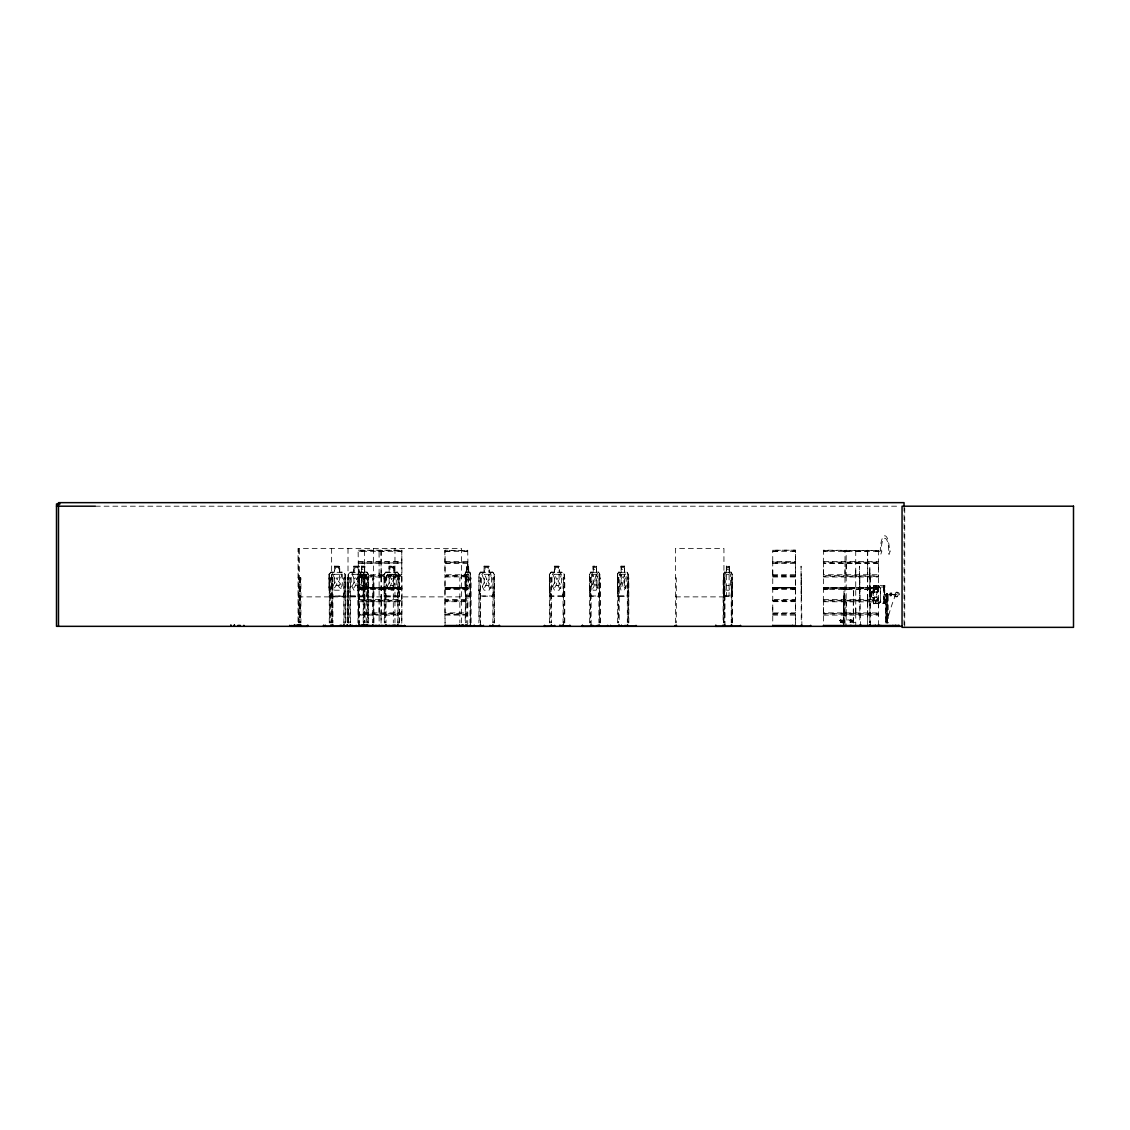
<?xml version="1.0" encoding="UTF-8"?>
<svg xmlns="http://www.w3.org/2000/svg" width="1130" height="1130" viewBox="0 0 1130 1130"><rect width="100%" height="100%" fill="white"/><g stroke="black" fill="none" stroke-linecap="round" stroke-linejoin="round"><path stroke-width="0.75" stroke-dasharray="5 3.75" d="M358.408 607.304L358.323 613.392M358.408 569.181L358.182 575.58L401.927 575.523M379.129 607.304L379.129 625.54M379.115 612.997L379.129 569.181M381.29 600.609L381.036 625.54M381.078 550.649L381.29 600.426M467.721 607.304L467.947 600.312L444.895 600.256L444.938 576.272L468.004 575.876L444.895 575.523L444.938 562.909L468.004 562.5L444.895 562.147L444.825 550.338L467.764 550.593M467.721 569.181L467.919 562.782M772.751 607.304L772.751 625.54M772.567 600.27L795.577 600.256L795.393 612.856L772.751 612.926L772.751 569.181M823.53 607.304L823.53 625.54M823.53 569.181L823.304 575.58L878.646 575.933M839.449 620.808C848.291 619.65 839.138 621.302 841.822 620.059M842.952 622.093L842.952 622.884L842.528 622.107M843.489 624.48L843.46 596.16L843.743 597.657M843.743 624.48L844.336 590.298M843.983 622.333L843.955 590.298M845.028 625.54L845.028 607.304M844.943 599.945L845.028 569.181M846.158 607.304L846.186 574.746M846.158 569.181L846.158 550.155M852.783 620.667L852.783 621.006C852.924 619.466 852.571 621.076 852.853 621.161C837.259 619.169 857.162 619.819 852.543 621.246M853.348 622.333L853.701 590.298M855.763 612.997L855.763 607.304M855.707 575.085L855.763 569.181M867.699 550.649L867.656 625.54M878.391 607.304L878.617 600.312L823.332 600.256L823.488 576.597M878.391 569.181L878.617 562.203L823.332 562.147L823.488 550.155L878.476 550.635M843.319 622.701L840.438 622.475L845.819 622.376M843.7 598.18L843.715 596.16M850.141 620.469L850.141 621.006M850.65 620.808L850.721 619.89L851.003 621.189M840.692 619.989L840.692 620.116M841.285 621.161L841.412 620.003L842.373 621.26M842.881 622.828L841.652 622.009L841.666 622.757M843.121 621.105L843.234 620.144M843.333 620.186L843.489 621.373L843.489 620.356M870.001 590.213L869.973 596.174L869.606 590.213M869.733 585.439L869.775 596.174L869.634 585.439M840.706 620.469L840.706 620.271M850.721 621.161L851.102 620.102M869.803 574.337L869.62 572.119L870.001 574.308M445.05 588.758L467.693 587.939L467.764 588.758M401.786 574.817L358.38 574.746L358.139 550.338L401.969 550.451M358.408 561.441L401.772 561.384L401.913 550.254M401.757 550.155L401.955 576.229L358.21 576.229L358.182 600.312L401.927 600.27M379.101 574.746L379.087 550.649M381.036 576.992L381.05 599.493M381.05 601.739L381.05 612.856M445.065 561.441L445.121 550.183L467.764 550.649M467.721 625.54L467.749 601.668L445.065 601.739L444.938 613.576L467.877 613.576M772.722 561.441L772.779 550.183M772.722 574.817L772.751 561.384L795.393 561.384L795.661 562.5L772.623 562.966M845.028 561.441L844.986 550.649M845.028 612.926L844.943 600.016M846.158 615.101L846.342 614.325M855.763 612.926L855.721 575.142M867.656 576.992L867.671 599.493M878.589 600.256L878.617 576.173M878.391 625.54L878.406 601.739M358.168 600.369L358.38 612.856L401.772 612.856L401.772 601.739L358.38 601.739M402.026 600.68L401.757 625.54M855.721 550.649L855.735 574.746M891.132 594.535L896.542 594.507L887.064 594.338L891.019 594.154L891.542 595.03M842.472 622.305L842.373 622.814M843.093 620.949L843.008 620.088M850.876 620.949L851.512 620.003L851.738 621.26M852.147 621.26L851.851 620.003L851.935 621.189M851.766 620.638L852.317 620.144L852.274 620.991M467.679 588.165L444.825 587.911L467.919 588.335M467.919 575.523L467.749 563.489M467.877 576.272L467.919 600.256M467.764 576.794L445.065 576.992L445.065 599.493L467.749 599.493M867.656 601.598L867.671 612.856M469.741 596.174L470.278 590.213L469.967 596.174L465.447 596.174L464.826 579.874L470.348 579.874M884.338 601.909L884.338 587.021M884.832 587.219C885.143 582.303 881.499 588.772 884.776 587.021M883.42 603.448C884.493 597.798 884.945 607.093 883.547 601.725M884.239 603.505L884.211 601.782M363.041 587.685L363.041 588.207M795.577 588.688L772.482 588.504L772.708 587.727L795.421 587.727L772.779 588.292M823.262 550.395L878.434 550.593M846.243 588.744L846.313 587.755M878.646 588.038L823.276 588.038L878.533 587.755M730.997 596.174L731.873 590.213M732.056 590.213L731.181 596.174L724.387 596.174L723.511 574.252L723.666 622.87M626.981 596.174L628.125 590.213L628.238 574.252L627.108 572.119L624.523 572.119M628.238 590.241L627.136 596.174L618.619 596.174L617.39 590.241L617.39 574.224L618.647 572.119L621.119 572.119M366.925 596.174L368.14 590.213L368.253 574.224L368.14 622.87M598.547 595.976L599.677 590.213L599.677 574.308L598.547 572.317M598.632 596.174L599.846 590.213L598.787 596.174L590.637 596.174L589.577 590.241L589.577 574.252L590.665 572.119L593.151 572.119M883.547 585.566L883.547 587.219M883.985 585.764L884.07 603.364M875.213 601.725L875.213 603.364L884.776 603.18M873.01 592.021L873.617 589.041L877.021 589.041L878.476 592.021M844.986 561.709L845 574.746M842.415 620.017L842.245 621.274L841.864 620.285M886.683 594.903L884.522 594.903L886.683 594.154M887.191 594.903L887.22 594.196M855.721 613.265L855.763 625.54M842.133 622.729L842.486 622.743M397.252 595.976L398.735 590.213M562.571 595.976L564.068 590.213L564.167 574.337L562.571 572.317M562.698 596.174L564.336 590.241M772.553 614.268L795.661 613.986L795.379 601.668L772.722 601.668M823.389 562.09L823.516 574.746L878.406 574.746L878.406 563.616L823.516 563.616M823.29 575.636L823.473 576.526M823.332 600.327L823.516 612.856L878.391 612.926M878.631 600.849L823.389 601.019M343.478 596.174L345.229 590.241L345.229 574.252L343.52 572.119L339.763 572.119M362.716 595.976L364.326 590.213L364.326 574.337M362.843 596.174L366.275 585.439L366.275 574.308L364.58 572.317M492.595 596.174L494.46 590.241L492.694 596.174L480.476 596.174M464.939 574.308L465.518 572.119L466.888 572.119M465.715 572.119L465.179 622.87M873.01 588.052L873.787 585.863M873.193 588.052L873.801 586.06M358.168 562.26L401.927 562.161M444.909 562.161L444.895 562.853M444.895 600.327L445.065 612.856L467.721 612.926M401.913 576.272L402.012 600.426M795.534 562.909L795.506 576.413M891.019 594.154L891.019 594.903M401.885 601.075L358.252 601.019M772.595 613.576L795.605 613.689M846.313 614.452L846.186 601.739M381.276 588.631L381.078 587.727M401.842 588.264L358.139 587.911L401.842 588.744M844.986 588.306L844.76 589.422M723.61 574.337L724.415 572.119L726.505 572.119M723.779 574.337L724.584 572.119M444.895 613.632L445.093 625.54M878.589 562.853L823.389 562.909M467.877 601.019L444.938 601.019M795.534 601.019L772.567 600.962M795.577 614.339L795.379 625.54M823.332 613.632L878.617 613.689M878.547 576.272L823.389 576.272M378.155 551.313L383.706 551.313M378.155 589.422L383.706 589.422M398.876 551.313L400.868 551.313M398.876 589.422L400.868 589.422M464.84 551.313L466.831 551.313M464.84 589.422L466.831 589.422M792.497 551.313L794.489 551.313M792.497 589.422L794.489 589.422M843.291 551.313L845.268 551.313M843.291 589.422L845.268 589.422M864.775 551.313L866.767 551.313M875.51 551.313L877.502 551.313M864.775 589.422L866.767 589.422M875.51 589.422L877.502 589.422M884.07 601.541L884.07 603.561M878.476 597.586L877.021 600.567L873.617 600.567L873.01 597.586M357.998 574.337L359.128 572.119L359.213 566.158L353.747 566.158L353.747 572.119L350.258 572.119L348.365 574.224L348.548 622.842M358.154 574.337L359.185 572.317M589.705 574.337L590.835 572.119M617.517 574.308L618.802 572.119M359.467 551.313L362.984 551.313M359.467 589.422L362.984 589.422M446.152 551.313L449.669 551.313M446.152 589.422L449.669 589.422M773.81 551.313L777.327 551.313M773.81 589.422L777.327 589.422M824.589 551.313L828.106 551.313M824.589 589.422L828.106 589.422M856.823 551.313L860.34 551.313M846.144 589.394L849.605 589.422M856.823 589.422L860.34 589.422M726.421 572.317L725.008 574.308L725.008 585.439L726.421 590.213L729.062 590.213L730.46 585.439L730.46 574.308L729.062 572.317M401.998 588.094L358.365 588.758M484.134 572.119L480.518 572.119L478.88 574.252L478.88 622.87M480.617 572.119L479.049 574.337L479.205 622.87M479.148 574.337L480.702 572.317M399.102 622.87L399.017 574.252L399.017 590.241L397.379 596.174L385.726 596.174L384.031 590.241L384.031 574.224L385.782 572.119L389.101 572.119M384.186 574.308L385.881 572.119M562.811 596.174L551.045 596.174L549.35 590.241L549.35 574.224L551.2 572.119M549.505 574.308L551.27 572.317L562.684 572.317M467.693 550.183L467.919 562.147M823.488 588.193L878.406 588.193M624.565 566.356L621.076 566.356L621.232 572.317L619.297 574.308L619.155 622.87M343.562 596.174L330.85 596.174L329 590.241L329 574.224L330.991 572.119M329.183 574.308L331.062 572.317L343.435 572.317M350.342 572.119L348.365 574.224M878.49 603.745L880.425 601.753M880.496 601.909L880.298 587.897L880.496 601.909L878.674 603.745L873.603 603.745L872.953 587.967M401.729 551.327L358.436 551.327M401.729 589.436L358.45 589.422M467.693 551.327L445.121 551.327M467.693 589.436L445.135 589.422M795.351 551.327L772.779 551.327M795.351 589.436L772.793 589.422M846.144 551.327L849.605 551.313M823.53 587.431L878.391 587.431L823.586 587.431M878.363 551.327L823.558 551.327M878.363 589.436L823.586 589.422M884.154 587.219L884.154 585.382M884.677 603.364L884.776 585.764M772.623 588.335L795.393 588.193M359.029 566.356L353.93 566.356L354.015 572.317L351.232 574.308L351.232 585.439L353.93 590.213L358.945 590.213L361.642 585.439L361.642 574.308L358.945 572.317L359.128 566.158M884.07 585.382L884.07 587.402M839.449 620.469L843.757 620.638M896.048 593.999L896.048 595.03M401.8 588.702L358.365 588.702M391.517 588.264L391.39 588.207M95.33 506.198L900.285 506.198M358.436 550.183L401.8 550.197M445.065 561.384L467.749 561.384M823.516 561.384L878.406 561.384L878.603 550.352M772.567 562.161L795.619 562.26M401.927 562.839L358.323 563.093M358.38 563.616L401.772 563.616L401.772 574.746M467.749 563.616L445.065 563.616L445.093 574.746L467.749 574.817M772.722 563.616L795.393 563.616L795.407 574.817M330.892 572.119L334.466 572.119L334.381 566.158L339.848 566.158L339.664 572.317M361.289 566.158L364.849 566.158L364.849 572.119M484.036 566.158L489.304 566.158L489.135 572.317L491.607 574.308L491.607 585.439L489.036 590.213L484.205 590.213L481.634 585.439L481.634 574.308L484.205 572.317L484.304 566.356M620.949 566.158L624.678 566.158M334.565 566.356L339.664 566.356M361.402 566.356L364.736 566.356M389.158 566.356L393.89 566.356M466.761 566.356L468.653 566.356M484.205 566.356L489.135 566.356L489.036 572.317M554.477 566.356L559.209 566.356L559.209 572.317L561.582 574.308L561.582 585.439L559.096 590.213L554.477 590.213L551.991 585.439L551.991 574.308L554.477 572.317L554.42 566.158M593.095 566.356L596.442 566.356M726.421 566.356L729.231 566.356M358.973 572.119L362.885 572.119L364.595 574.252L364.693 622.87L364.566 548.431M364.693 572.119L367.052 572.119L368.253 574.224M393.946 572.119L397.435 572.119M468.526 572.119L469.953 572.119M489.205 572.119L492.638 572.119L494.46 574.224L494.29 622.87M551.101 572.119L554.42 572.119M596.386 572.119L598.759 572.119M729.062 572.119L731.152 572.119L732.141 574.224L732.141 590.241M350.342 572.317L367.01 572.317M385.839 572.317L397.365 572.317M465.546 572.317L469.925 572.317M480.603 572.317L492.567 572.317M590.722 572.317L598.702 572.317M618.703 572.317L627.051 572.317L627.969 574.337L627.828 626.331M724.457 572.317L731.11 572.317M869.634 572.317L869.874 566.158L869.747 622.87M329 574.224L329.084 590.241L331.062 595.976L343.435 595.976L345.046 590.213L344.961 574.337L343.435 572.119M384.031 574.224L384.299 622.87M465.066 574.224L465.687 596.174M549.35 574.224L549.463 590.241L551.158 596.174M589.577 574.252L589.691 622.87M599.79 574.224L599.846 622.87M617.39 574.224L617.39 590.241L618.774 596.174M732.141 574.224L732.014 622.87M364.58 574.308L360.371 574.294L362.49 581.102C357.857 588.603 361.727 592.177 363.224 582.416C364.82 592.177 368.493 588.603 363.902 581.145C368.38 574.054 364.679 570.424 363.168 579.761L361.388 574.351L361.402 585.439L364.58 585.439M726.421 574.308L729.062 574.308M772.722 574.746L795.393 574.746M772.567 575.523L795.633 575.806M772.567 576.215L795.577 576.229L795.577 600.256M358.408 576.992L401.772 576.992L401.772 599.493L358.38 599.493M772.722 576.992L795.393 576.992L795.393 599.493L772.722 599.493M823.53 576.992L878.406 576.992M298.038 577.868L300.919 577.868L300.919 622.842M329.268 577.868L331.019 577.868L331.019 622.87M331.641 577.868L332.926 577.868L332.926 622.842M357.984 577.868L359.439 577.868L359.439 626.331M384.299 577.868L386.022 577.868L386.022 622.87M394.963 577.868L393.311 577.868L393.311 622.842M461.492 577.868L459.839 577.868L459.854 622.842M465.179 577.868L466.266 577.868L466.266 622.87M478.88 577.868L480.617 577.868L480.617 626.331M549.618 577.868L551.341 577.868L551.341 622.87M589.691 577.868L591.145 577.868L591.145 626.331M617.672 577.868L619.155 577.868M675.486 577.868L676.305 577.868L676.305 622.842M801.269 577.868L801.905 626.331M859.803 577.868L860.438 626.331M869.747 577.868L870.481 577.868L870.383 626.331M726.421 585.439L729.062 585.439M884.861 585.764L875.213 585.566L875.213 587.219L884.861 587.021M873.589 585.863L878.674 585.863M873.617 586.06L878.66 586.06M467.764 588.73L444.966 588.688M823.488 588.73L878.434 588.702M364.595 590.241L361.402 590.213L359.693 585.439L359.693 574.308L361.402 572.317L361.445 566.158M368.098 590.241L367.095 596.174L350.215 596.174L348.365 590.241L350.3 596.174M384.031 590.241L385.839 596.174M464.826 590.241L465.73 595.976M478.979 590.241L480.575 596.174M873.137 591.823L871.131 591.823L871.131 597.784L873.193 597.586L872.953 601.852M871.188 592.021L873.193 592.021L873.137 587.967M896.048 592.247L897.248 592.247A2.274 2.175 -90 0 1 899.127 595.651A2.274 2.175 -90 0 1 895.37 595.651A2931.616 66.896 -82.9 0 0 886.838 621.641M350.342 595.976L367.01 595.976M385.839 595.976L397.365 595.976M465.546 595.976L469.925 595.976M480.603 595.976L492.567 595.976M562.684 595.976L551.172 595.976L549.618 590.213M590.722 595.976L598.702 595.976M618.703 595.976L627.051 595.976M724.457 595.976L731.11 595.976M885.666 596.047L888.194 595.538L885.666 595.538L885.779 622.969M801.269 596.174L801.071 566.158L801.269 622.87M859.803 596.174L859.605 566.158L859.803 622.87M896.048 596.781L897.248 596.781M298.038 596.88L461.492 596.88M675.486 596.88L723.935 596.88M843.743 598.18L843.46 596.16M823.516 599.493L878.406 599.493M843.884 597.925L844.378 600.652M853.32 590.298L853.743 600.652M823.516 601.739L884.776 601.909M873.617 603.547L878.66 603.547M843.418 606.047L843.743 608.9M358.408 625.54L358.182 614.282L401.927 614.325M444.909 614.325L467.905 614.325M878.575 614.325L823.247 613.986M358.38 615.101L401.772 615.101L401.772 622.771M467.749 615.101L445.065 615.101L445.065 622.771M772.722 615.101L795.393 615.101L795.393 622.771M823.516 615.101L878.406 615.101M850.593 619.593L850.127 622.249M850.932 621.26L851.144 620.299M850.099 622.376L855.184 622.376M393.777 572.317L396.263 574.308L396.263 585.439L393.777 590.213L389.158 590.213L386.672 585.439L386.672 574.308L389.158 572.317L389.101 566.158M878.49 585.863L880.425 588.052M878.476 586.06L880.242 588.052M492.539 572.119L494.29 574.308M596.273 572.317L597.982 574.308L597.982 585.439L596.273 590.213L593.095 590.213L591.4 585.439L591.4 574.308L593.095 572.317L592.982 566.158L596.555 566.158L596.555 572.119M362.716 572.317L364.411 574.337M397.322 572.119L399.017 574.252M397.252 572.317L398.848 574.337M598.589 572.119L599.846 574.308M366.897 572.119L368.14 574.308M366.84 572.317L367.985 574.308M626.952 572.119L628.125 574.337M730.969 572.119L732.056 574.308M878.547 562.09L878.391 561.384M619.297 585.439L621.076 590.213L624.396 590.213L626.175 585.439L626.175 574.308L624.396 572.317L624.396 566.356M401.885 613.449L358.182 614.282M873.01 601.753L873.787 603.745M384.299 590.213L385.952 595.976M469.769 572.119L470.476 574.337M469.741 572.317L470.278 574.337M479.148 590.213L480.702 595.976M878.631 575.693L878.406 574.746M589.86 590.213L590.792 596.174M358.154 590.213L359.1 596.174M357.998 590.213L358.93 596.174M723.779 590.213L724.627 595.976M723.61 590.213L724.556 596.174M795.379 561.441L795.52 550.183L772.51 550.268L795.421 550.197L795.393 561.384M381.064 574.817L381.05 563.616M853.277 600.652L853.291 624M843.912 600.652L843.912 624M843.757 606.047L843.446 602.544L843.686 622.743M843.432 608.9L843.446 622.743M904.735 507.935L904.735 626.331M904.042 506.198L904.042 626.331M891.302 593.123L891.302 595.906M890.454 593.123L890.454 595.906M888.081 596.047L888.081 622.969M887.7 596.047L887.827 622.969M887.516 622.969L887.46 593.518L886.386 593.518L886.33 622.969M887.29 596.047L887.234 622.969M886.979 593.518L886.979 595.538M886.866 593.518L886.866 595.538M886.626 596.047L886.57 622.969M886.146 622.969L886.075 596.047L885.948 622.969M883.702 587.402L883.702 601.541M875.821 585.566L875.821 587.219M875.821 601.725L875.821 603.364M871.315 591.823L871.315 597.784M869.803 574.224L869.86 622.87M867.671 550.211L867.671 561.384M867.671 563.616L867.671 574.746M867.671 615.101L867.671 622.771M850.565 619.593L850.593 622.249M846.186 563.616L846.158 574.746M846.186 615.101L846.158 625.54M841.228 622.249L840.762 619.593L840.791 622.249M732.565 622.87L732.565 577.868L731.237 577.868L731.237 622.87M731.788 577.868L731.788 622.87M729.33 572.119L729.33 566.158L726.336 566.158L726.336 572.119M729.147 566.158L729.062 596.174M726.505 566.158L726.421 596.174M724.994 626.331L724.994 577.868L723.115 577.868L723.129 622.842M724.429 577.868L724.429 622.87M724.217 577.868L724.217 622.87M723.949 622.842L723.935 548.431L675.486 548.431L675.486 622.842M628.817 622.87L628.817 577.868L627.32 577.868L627.32 622.87M628.308 577.868L628.308 622.87M624.523 566.158L624.565 572.317M621.119 566.158L621.076 572.317M618.647 577.868L618.647 622.87M618.181 577.868L618.181 622.87M617.672 574.308L617.672 622.87M600.355 622.87L600.355 577.868L598.9 577.868L598.9 622.87M599.423 577.868L599.423 622.87M596.386 566.158L596.442 572.317M593.264 566.356L593.264 572.317M590.623 577.868L590.623 622.87M590.199 577.868L590.199 622.87M564.774 622.87L564.774 577.868L563.065 577.868L563.065 622.87M564.421 622.87L564.336 574.252L562.641 572.119L559.265 572.119L559.378 566.158L554.307 566.158L554.307 572.119M563.404 577.868L563.404 626.331M554.576 566.356L554.576 572.317M550.988 577.868L550.988 622.87M549.971 577.868L549.971 622.87M549.618 574.308L549.618 622.87M494.601 622.87L494.601 577.868L492.878 577.868L492.878 622.87M494.191 574.308L494.191 590.213M493.189 577.868L493.189 622.87M484.134 566.158L484.036 572.119M480.307 577.868L480.307 622.87M471.111 622.87L471.111 577.868L470.009 577.868L470.009 622.87M470.617 626.331L470.348 574.252L470.504 622.87M468.653 572.317L468.71 566.158L466.704 566.158L466.704 572.119M468.526 566.158L469.374 585.439L468.456 590.213L466.761 590.213L465.843 574.308L466.888 566.158M465.772 577.868L465.673 622.87M461.492 622.842L461.492 548.431L298.038 548.431L298.038 622.842M399.455 622.87L399.455 577.868L397.746 577.868L397.746 622.87M398.085 577.868L398.085 626.331M394.963 548.431L394.963 622.842M394.059 572.119L394.059 566.158L388.988 566.158L388.988 572.119M393.946 566.158L393.89 572.317M385.669 577.868L385.669 622.87M384.652 577.868L384.652 622.87M381.05 550.211L381.05 561.384M381.05 615.101L381.05 622.771M373.931 622.842L373.931 577.868L372.646 577.868L372.646 622.842M373.366 548.431L373.366 622.842M373.211 577.868L373.211 622.842M368.663 622.87L368.663 577.868L367.208 577.868L367.208 622.87M367.716 577.868L367.716 622.87M366.205 622.842L366.205 577.868L363.21 577.868L363.21 622.87M364.962 577.868L364.962 622.87M364.693 566.158L364.736 572.317M363.479 577.868L363.479 626.331M361.558 566.356L361.558 572.317M358.916 577.868L358.916 622.87M358.507 577.868L358.507 622.87M357.984 622.87L358.041 574.252L357.885 590.241M353.831 566.158L353.93 572.317M350.385 622.87L350.385 577.868L347.178 577.868L347.178 622.842M350.102 577.868L350.102 622.87M348.902 577.868L348.902 622.87M348.633 574.308L348.633 622.87M348.012 548.431L348.012 622.842M347.729 577.868L347.729 622.842M345.596 622.87L345.596 577.868L343.845 577.868L343.845 622.87M345.328 577.868L345.328 622.87M344.113 577.868L344.113 626.331M339.579 566.356L339.579 572.317L342.277 574.308L342.277 585.439L339.579 590.213L334.565 590.213L331.867 585.439L331.867 574.308L334.565 572.317L334.466 566.158M331.641 548.431L331.641 622.842M330.751 577.868L330.751 622.87M329.536 577.868L329.536 622.87M329.268 574.308L329.268 622.87M300.382 577.868L300.382 622.842M300.1 577.868L300.1 622.842M299.676 577.868L299.676 622.842L299.549 548.431M299.182 577.868L299.168 622.842M298.546 548.431L298.546 622.842M895.37 595.651A2.274 2.175 -90 0 1 897.248 592.247M878.165 590.496L876.357 594.775L878.123 599.945L875.948 596.047L873.871 599.776L875.538 594.874L873.871 589.803L875.962 593.589L878.052 589.577L878.165 590.496M619.96 574.294L622.22 581.145C617.418 588.688 621.288 592.12 622.941 582.416C624.48 592.12 628.562 588.688 623.704 581.102C628.266 574.026 624.608 570.466 622.997 579.761L621.119 574.351L619.96 574.294M597.883 587.981L596.795 588.179L594.917 582.416C593.42 592.177 589.563 588.603 594.196 581.102L592.247 574.195L594.86 579.761C596.386 570.424 600.087 574.054 595.609 581.145L597.883 587.981M387.463 574.294L390.599 581.145C383.79 589.295 389.511 591.668 391.602 582.416C393.551 591.668 399.526 589.295 392.647 581.102C399.13 573.418 393.706 570.904 391.672 579.761L389.073 574.351L387.463 574.294M552.782 574.294L555.918 581.145C549.109 589.295 554.83 591.668 556.92 582.416C558.87 591.668 564.859 589.295 557.98 581.102C564.449 573.418 559.025 570.904 557.005 579.761L554.392 574.351L552.782 574.294M332.672 574.294L336.09 581.145C328.661 589.45 334.946 591.555 337.164 582.416C339.24 591.569 345.808 589.45 338.308 581.102C345.37 573.263 339.396 571.017 337.249 579.761L334.423 574.351L332.672 574.294M352.037 574.294L355.456 581.145C348.026 589.45 354.312 591.555 356.529 582.416C358.606 591.569 365.174 589.45 357.673 581.102C364.736 573.263 358.761 571.017 356.614 579.761L353.789 574.351L352.037 574.294M491.268 587.981L489.615 588.179L486.776 582.416C484.756 591.626 478.499 589.38 485.674 581.102C478.922 573.334 484.615 570.961 486.691 579.761C488.711 570.989 494.756 573.263 487.807 581.145L491.268 587.981M890.129 551.045L889.042 554.576L887.954 551.045L888.703 551.045A12.741 3.786 -90 0 0 884.917 538.29A12.741 3.786 -90 0 0 881.132 551.045L881.88 551.045L880.722 554.576L879.55 551.045L880.298 551.045A15.269 4.534 -90 0 1 884.847 535.775A15.269 4.534 -90 0 1 889.381 551.045L890.129 551.045M358.436 587.416L401.757 587.431L358.45 587.431M445.121 587.416L467.721 587.431L445.135 587.431M772.779 587.416L795.379 587.431L772.793 587.431M338.689 567.359L335.455 567.359L335.455 569.336L338.689 569.336L338.689 567.359M358.055 567.359L354.82 567.359L354.82 569.336L358.055 569.336L358.055 567.359M364.001 567.359L361.967 567.359L361.967 569.336L364.001 569.336L364.001 567.359M392.957 567.359L389.977 567.359L389.977 569.336L392.957 569.336L392.957 567.359M468.159 567.359L467.057 567.359L467.057 569.336L468.159 569.336L468.159 567.359M488.174 567.359L485.067 567.359L485.067 569.336L488.174 569.336L488.174 567.359M558.277 567.359L555.296 567.359L555.296 569.336L558.277 569.336L558.277 567.359M595.708 567.359L593.674 567.359L593.674 569.336L595.708 569.336L595.708 567.359M623.802 567.359L621.67 567.359L621.67 569.336L623.802 569.336L623.802 567.359M728.582 567.359L726.901 567.359L726.901 569.336L728.582 569.336L728.582 567.359M339.579 574.308L334.565 574.308L334.565 585.439L339.579 585.439L339.579 574.308M358.945 574.308L353.93 574.308L353.93 585.439L358.945 585.439L358.945 574.308M393.777 574.308L389.158 574.308L389.158 585.439L393.777 585.439L393.777 574.308M468.456 574.308L466.761 574.308L466.761 585.439L468.456 585.439L468.456 574.308M489.036 574.308L484.205 574.308L484.205 585.439L489.036 585.439L489.036 574.308M559.096 574.308L554.477 574.308L554.477 585.439L559.096 585.439L559.096 574.308M596.273 574.308L593.095 574.308L593.095 585.439L596.273 585.439L596.273 574.308M624.396 574.308L621.076 574.308L621.076 585.439L624.396 585.439L624.396 574.308M877.021 592.021L873.617 592.021L873.617 597.586L877.021 597.586L877.021 592.021M872.092 593.01L871.484 596.598L872.092 593.01M891.796 593.123L889.974 593.123L889.974 595.906L891.796 595.906L891.796 593.123M332.347 622.842L332.347 577.868L332.206 622.842M897.587 596.117A2.274 2.175 -90 0 0 896.613 592.318A2.274 2.175 -90 0 0 893.957 595.1A2.274 2.175 -90 0 0 897.587 596.117"/><path stroke-width="1.5" d="M860.961 626.288L860.975 625.328M879.14 626.288L879.14 625.328M840.819 626.331L840.692 625.526M841.257 625.78L874.182 626.288L874.083 625.356M850.043 626.331L850.198 625.526M890.03 626.331L889.903 625.526M899.268 626.288L899.409 625.526L823.53 625.54M850.17 626.331L850.057 625.526M899.409 625.893L823.488 625.836M877.897 626.175L877.953 625.328M323.222 626.331L339.904 626.204M715.361 626.331L740.856 626.232M731.802 626.175L731.703 625.074M674.85 626.288L675.288 625.413L675.415 626.331M350.582 626.175L350.554 625.074M365.499 626.175L365.597 625.328M581.795 626.331L608.237 626.232M609.974 626.204L636.543 626.232M625.003 626.175L625.102 625.328M543.756 626.331L554.477 626.204M332.997 626.175L332.997 625.074M343.845 626.204L343.675 625.074M296.78 626.288L296.908 624.819M297.529 626.204L297.656 625.413M291.752 626.204L291.822 625.413L291.879 626.331M389.144 626.204L389.257 625.413L389.356 626.331M483.202 626.204L445.065 626.26M325.087 626.204L325.2 625.413M875.312 626.204L875.425 625.413M880.708 626.204L880.835 625.413L880.948 626.331M363.507 626.204L363.309 625.074M60.031 503.924L56.5 503.924L56.5 626.331L902.277 626.331M56.5 506.198L95.259 506.198M358.408 625.54L401.757 625.54M445.093 625.54L467.721 625.54M772.751 625.54L795.379 625.54M358.365 625.836L401.8 625.865M445.05 625.865L467.764 625.836M772.708 625.836L795.421 625.836M340.624 626.175L340.54 625.328L340.596 626.077L405.303 626.232M500.025 626.288L490.293 626.204M559.816 625.413L570.636 626.288M772.722 626.26L810.676 626.288L810.676 625.328M823.516 626.26L899.423 626.288L899.268 625.526M361.925 626.204L362.123 624.819M350.427 626.232L350.286 625.074M341.952 626.204L341.839 625.413M499.375 626.204L499.262 625.413M570.014 626.204L569.901 625.413M394.61 626.204L394.497 625.413L394.398 626.331M636.105 626.204L636.035 625.413L635.95 626.331M621.542 626.204L621.458 625.413M607.77 626.175L607.672 625.328M356.303 626.175L356.218 625.328M724.429 626.175L724.528 625.074M896.203 626.331L895.935 625.413L895.906 626.331M878.603 626.175L878.547 625.328M461.859 626.077L461.859 625.413M879.253 626.204L879.253 625.328M861.088 626.204L861.088 625.328M904.042 506.198L904.042 502.652L58.492 502.652L58.492 626.331M898.308 625.328L898.308 626.331M895.299 625.328L895.299 626.331M892.898 625.328L892.898 626.331M875.552 625.328L875.552 626.331M870.383 625.074L870.467 626.331M869.846 625.074L869.846 626.331M869.747 625.074L869.747 626.331M869.21 625.328L869.21 626.331M860.438 625.074L860.438 626.331M859.803 625.074L859.803 626.331M851.031 625.328L851.031 626.331M801.905 625.074L801.905 626.331M801.269 625.074L801.269 626.331M792.497 625.328L792.497 626.331M740.404 625.328L740.404 626.331M731.873 625.328L731.873 626.331M731.152 625.074L731.152 626.331M725.079 625.074L725.079 626.331M723.031 625.074L723.031 626.331M676.39 625.074L676.404 626.331M627.715 625.074L627.715 626.331M627.207 625.074L627.207 626.331M621.387 625.328L621.387 626.331M619.268 625.074L619.268 626.331M618.76 625.074L618.76 626.331M610.525 625.328L610.525 626.331M599.31 625.074L599.31 626.331M598.801 625.074L598.801 626.331M597.304 625.328L597.304 626.331M592.741 625.328L592.741 626.331M591.244 625.074L591.244 626.331M590.736 625.074L590.736 626.331M569.803 625.328L569.803 626.331M563.249 625.074L563.249 626.331M562.909 625.074L562.909 626.331M559.717 625.328L559.717 626.331M554.675 625.328L554.675 626.331M551.497 625.074L551.497 626.331M551.143 625.074L551.143 626.331M544.604 625.328L544.604 626.331M499.163 625.328L499.163 626.331M493.019 625.074L493.019 626.331M492.708 625.074L492.708 626.331M490.067 625.328L490.067 626.331M483.414 625.328L483.414 626.331M480.787 625.074L480.787 626.331M480.462 625.074L480.462 626.331M479.53 625.328L479.53 626.331M474.332 625.328L474.332 626.331M474.091 625.328L474.091 626.331M470.56 625.074L470.56 626.331M469.953 625.074L469.953 626.331M466.323 625.074L466.323 626.331M465.73 625.074L465.73 626.331M463.102 624.819L463.102 626.331M462.198 625.328L462.198 626.331M461.732 625.328L461.619 626.331M459.571 624.819L459.571 626.331M456.746 625.328L456.746 626.331M404.484 625.328L404.484 626.331M397.93 625.074L397.93 626.331M397.576 625.074L397.576 626.331M393.127 625.074L393.127 626.331M386.178 625.074L386.178 626.331M385.824 625.074L385.824 626.331M381.898 625.328L381.898 626.331M379.27 625.328L379.27 626.331M375.965 625.328L375.965 626.331M373.126 625.074L373.126 626.331M372.561 625.074L372.561 626.331M368.903 625.328L368.903 626.331M367.617 625.074L367.617 626.331M367.095 625.074L367.095 626.331M366.388 625.074L366.402 626.331M364.792 624.819L364.792 626.331M364.439 625.328L364.439 626.331M364.326 625.328L364.326 626.331M363.041 625.074L363.041 626.331M361.077 625.328L361.049 626.331M359.552 625.074L359.552 626.331M359.029 625.074L359.029 626.331M352.504 625.328L352.504 626.331M350.71 624.819L350.71 626.331M349.537 625.328L349.537 626.331M347.63 625.074L347.63 626.331M347.178 624.819L347.178 626.331L347.079 625.074M344.678 625.328L344.678 626.331M343.944 625.074L343.944 626.331M341.726 625.328L341.726 626.331M340.017 625.328L340.017 626.331M333.138 625.328L333.138 626.331M332.432 625.074L332.432 626.331M331.189 625.074L331.189 626.331M330.921 625.074L330.921 626.331M325.313 625.328L325.313 626.331M307.953 625.328L307.953 626.331L289.774 626.288L289.774 625.328M307.558 625.328L307.558 626.331M301.018 625.074L301.018 626.331M300.467 625.074L300.467 626.331M299.86 625.074L299.86 626.331M299.196 625.074L299.168 626.331M298.504 624.819L298.532 626.331M297.783 625.328L297.896 626.331M294.972 624.819L294.972 626.331M294.252 624.819L294.252 626.331M243.868 625.328L243.868 626.331M240.097 625.328L240.097 626.331M238.119 625.328L238.119 626.331M234.404 624.819L234.404 626.331M234.277 625.328L234.277 626.331M230.859 624.819L230.859 626.331M323.604 626.077L323.66 625.328L323.604 626.077M715.77 626.077L715.827 625.328L715.77 626.077M582.303 626.077L582.374 625.328L582.303 626.077M1073.5 506.198L902.051 506.198L902.051 627.348L1073.5 627.348L1073.5 506.198M395.218 626.232L395.09 625.328L395.218 626.232M724.062 626.331L724.062 625.328L724.005 626.331M239.136 626.331L239.136 625.328L239.08 626.331"/></g></svg>
